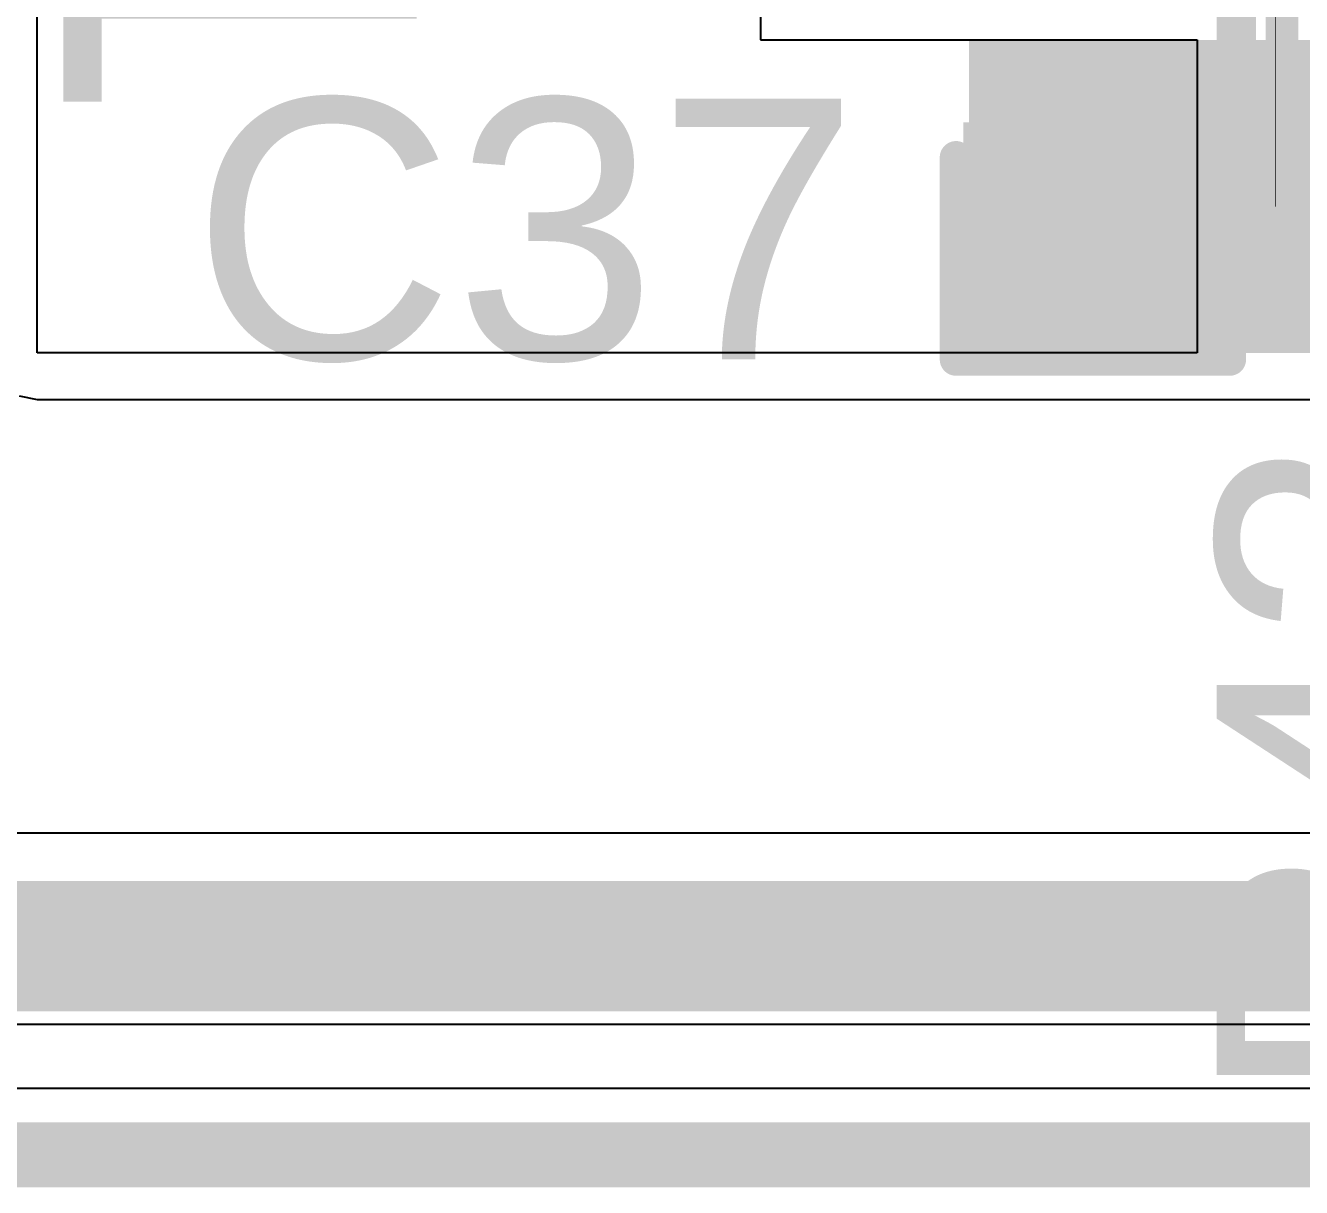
# Model space of a CAD drawing. Header units: inches. Extents: x 0 to 13.9, y -0.2 to 3.4.
# Drawn here: x 0.7992 to 0.995, y 1.245 to 1.4232 of the extents above; entities that cross this region are included whole.
import ezdxf

# ---------------------------------------------------------------- set-up
doc = ezdxf.new("R2010")
doc.units = ezdxf.units.IN
doc.header["$MEASUREMENT"] = 0
for name, color, linetype in [('Board_Outline', 216, 'Continuous'), ('Bottom Layer', 5, 'Continuous'), ('Dimensions', 6, 'Continuous'), ('Layer 1', 16, 'Continuous'), ('Layer 2', 76, 'Continuous'), ('Mechanical 4', 56, 'Continuous'), ('Mechanical 6', 56, 'Continuous'), ('Pad Holes', 156, 'Continuous'), ('Top Layer', 1, 'Continuous'), ('Top Overlay', 2, 'Continuous'), ('Top Paste', 8, 'Continuous'), ('Top Solder', 216, 'Continuous')]:
    doc.layers.add(name, color=color, linetype=linetype)
doc.styles.add('Arial', font='', dxfattribs={"height": 0.2})
doc.styles.get('Arial').set_extended_font_data('Arial')

msp = doc.modelspace()

# ---------------------------------------------------------------- hatches: boundary and pattern name
at = {"layer": 'Mechanical 4'}
h = msp.add_hatch(color=56, dxfattribs=at)
edge = h.paths.add_edge_path()
edge.add_arc((0.985, 1.39031), 0.0015, 0, 360)
at = {"layer": 'Pad Holes'}
h = msp.add_hatch(color=7, dxfattribs=at)
edge = h.paths.add_edge_path()
edge.add_arc((0.985, 1.39031), 0.0015, 0, 360)
at = {"layer": 'Top Layer'}
for points in [[(0.944, 1.373), (1.021, 1.373), (1.021, 1.421), (0.944, 1.421)], [(0.9805, 1.376), (0.9455, 1.376), (0.9455, 1.406), (0.9805, 1.406)]]:
    msp.add_hatch(color=1, dxfattribs=at).paths.add_polyline_path(points)
at = {"layer": 'Top Paste'}
msp.add_hatch(color=8, dxfattribs=at).paths.add_polyline_path([(0.9805, 1.376), (0.9455, 1.376), (0.9455, 1.406), (0.9805, 1.406)])
at = {"layer": 'Top Solder'}
for points in [[(0.99333, 1.42017), (1.02267, 1.42017), (1.02267, 1.39783), (0.99333, 1.39783)], [(0.98286, 1.37364), (0.94314, 1.37364), (0.94314, 1.40836), (0.98286, 1.40836)]]:
    msp.add_hatch(color=216, dxfattribs=at).paths.add_polyline_path(points)

# ---------------------------------------------------------------- linework, layer by layer
at = {"layer": 'Board_Outline'}
msp.add_lwpolyline([(0.75, 1.25, 0.01, 0.01, 0), (4, 1.25, 0.01, 0.01, 0)], format="xyseb", dxfattribs=at)
at = {"layer": 'Bottom Layer'}
msp.add_line((2.56081, 1.29933), (0.725, 1.29933), dxfattribs=at)
msp.add_lwpolyline([(0.725, 1.282, 0.02, 0.02, 0), (2.963, 1.282, 0.02, 0.02, 0)], format="xyseb", dxfattribs=at)
at = {"layer": 'Dimensions'}
msp.add_lwpolyline([(0.765, 1.25, 0.01, 0.01, 0), (4.11, 1.25, 0.01, 0.01, 0)], format="xyseb", dxfattribs=at)
at = {"layer": 'Layer 1'}
msp.add_line((3.83353, 1.2602), (0.75, 1.2602), dxfattribs=at)
at = {"layer": 'Layer 2'}
msp.add_line((3.81201, 1.27), (0.73, 1.27), dxfattribs=at)
at = {"layer": 'Mechanical 4'}
msp.add_lwpolyline([(0.985, 1.39031, 0.006, 0.006, 0), (0.985, 1.42969, 0.006, 0.006, 0)], format="xyseb", dxfattribs=at)
msp.add_lwpolyline([(0.9835, 1.39031, 0.003, 0.003, 1), (0.9865, 1.39031, 0.003, 0.003, 1)], format="xyseb", close=True, dxfattribs=at)
at = {"layer": 'Mechanical 6'}
msp.add_lwpolyline([(0.75, 1.25, 0.005, 0.005, 0), (4, 1.25, 0.005, 0.005, 0)], format="xyseb", dxfattribs=at)
at = {"layer": 'Top Layer'}
for p, q in [((0.801, 1.373), (0.801, 1.604)), ((0.912, 1.477), (0.912, 1.421)), ((0.912, 1.421), (0.979, 1.421)), ((0.979, 1.421), (0.979, 1.373)), ((0.979, 1.373), (0.801, 1.373)), ((0.79827, 1.36641), (0.801, 1.36586)), ((0.801, 1.36586), (1.021, 1.36586)), ((2.39686, 1.2602), (0.75, 1.2602))]:
    msp.add_line(p, q, dxfattribs=at)
at = {"layer": 'Top Overlay'}
for points in [[(0.992, 1.3965, 0.005, 0.005, 0), (0.992, 1.4585, 0.005, 0.005, 0)], [(0.991, 1.3955, 0.000127, 0.000127, 0), (0.991, 1.4595, 0.000127, 0.000127, 0)], [(0.942, 1.372, 0.005, 0.005, 0), (0.942, 1.403, 0.005, 0.005, 0)], [(0.984, 1.372, 0.005, 0.005, 0), (0.984, 1.403, 0.005, 0.005, 0)], [(0.992, 1.3965, 0.005, 0.005, 0), (1.024, 1.3965, 0.005, 0.005, 0)], [(0.942, 1.372, 0.005, 0.005, 0), (0.984, 1.372, 0.005, 0.005, 0)]]:
    msp.add_lwpolyline(points, format="xyseb", dxfattribs=at)
for points in [[(0.94075, 1.403, 0.0025, 0.0025, 1), (0.94325, 1.403, 0.0025, 0.0025, 1)], [(0.98275, 1.403, 0.0025, 0.0025, 1), (0.98525, 1.403, 0.0025, 0.0025, 1)], [(0.99075, 1.3965, 0.0025, 0.0025, 1), (0.99325, 1.3965, 0.0025, 0.0025, 1)], [(0.99075, 1.3965, 0.0025, 0.0025, 1), (0.99325, 1.3965, 0.0025, 0.0025, 1)], [(0.99097, 1.3955, 0.0000635, 0.0000635, 1), (0.99103, 1.3955, 0.0000635, 0.0000635, 1)], [(0.94075, 1.372, 0.0025, 0.0025, 1), (0.94325, 1.372, 0.0025, 0.0025, 1)], [(0.94075, 1.372, 0.0025, 0.0025, 1), (0.94325, 1.372, 0.0025, 0.0025, 1)], [(0.98275, 1.372, 0.0025, 0.0025, 1), (0.98525, 1.372, 0.0025, 0.0025, 1)], [(0.98275, 1.372, 0.0025, 0.0025, 1), (0.98525, 1.372, 0.0025, 0.0025, 1)]]:
    msp.add_lwpolyline(points, format="xyseb", close=True, dxfattribs=at)

# ---------------------------------------------------------------- texts
at = {"layer": 'Mechanical 4', "style": 'Arial'}
msp.add_text('1', height=0.05425, rotation=270, dxfattribs=at).set_placement((0.805, 1.45))
at = {"layer": 'Top Overlay', "style": 'Arial'}
msp.add_text('C37', height=0.04, dxfattribs=at).set_placement((0.82468, 1.37201))
msp.add_text('R43', height=0.04, rotation=90, dxfattribs=at).set_placement((1.02199, 1.25768))

doc.saveas('drawing.dxf')
